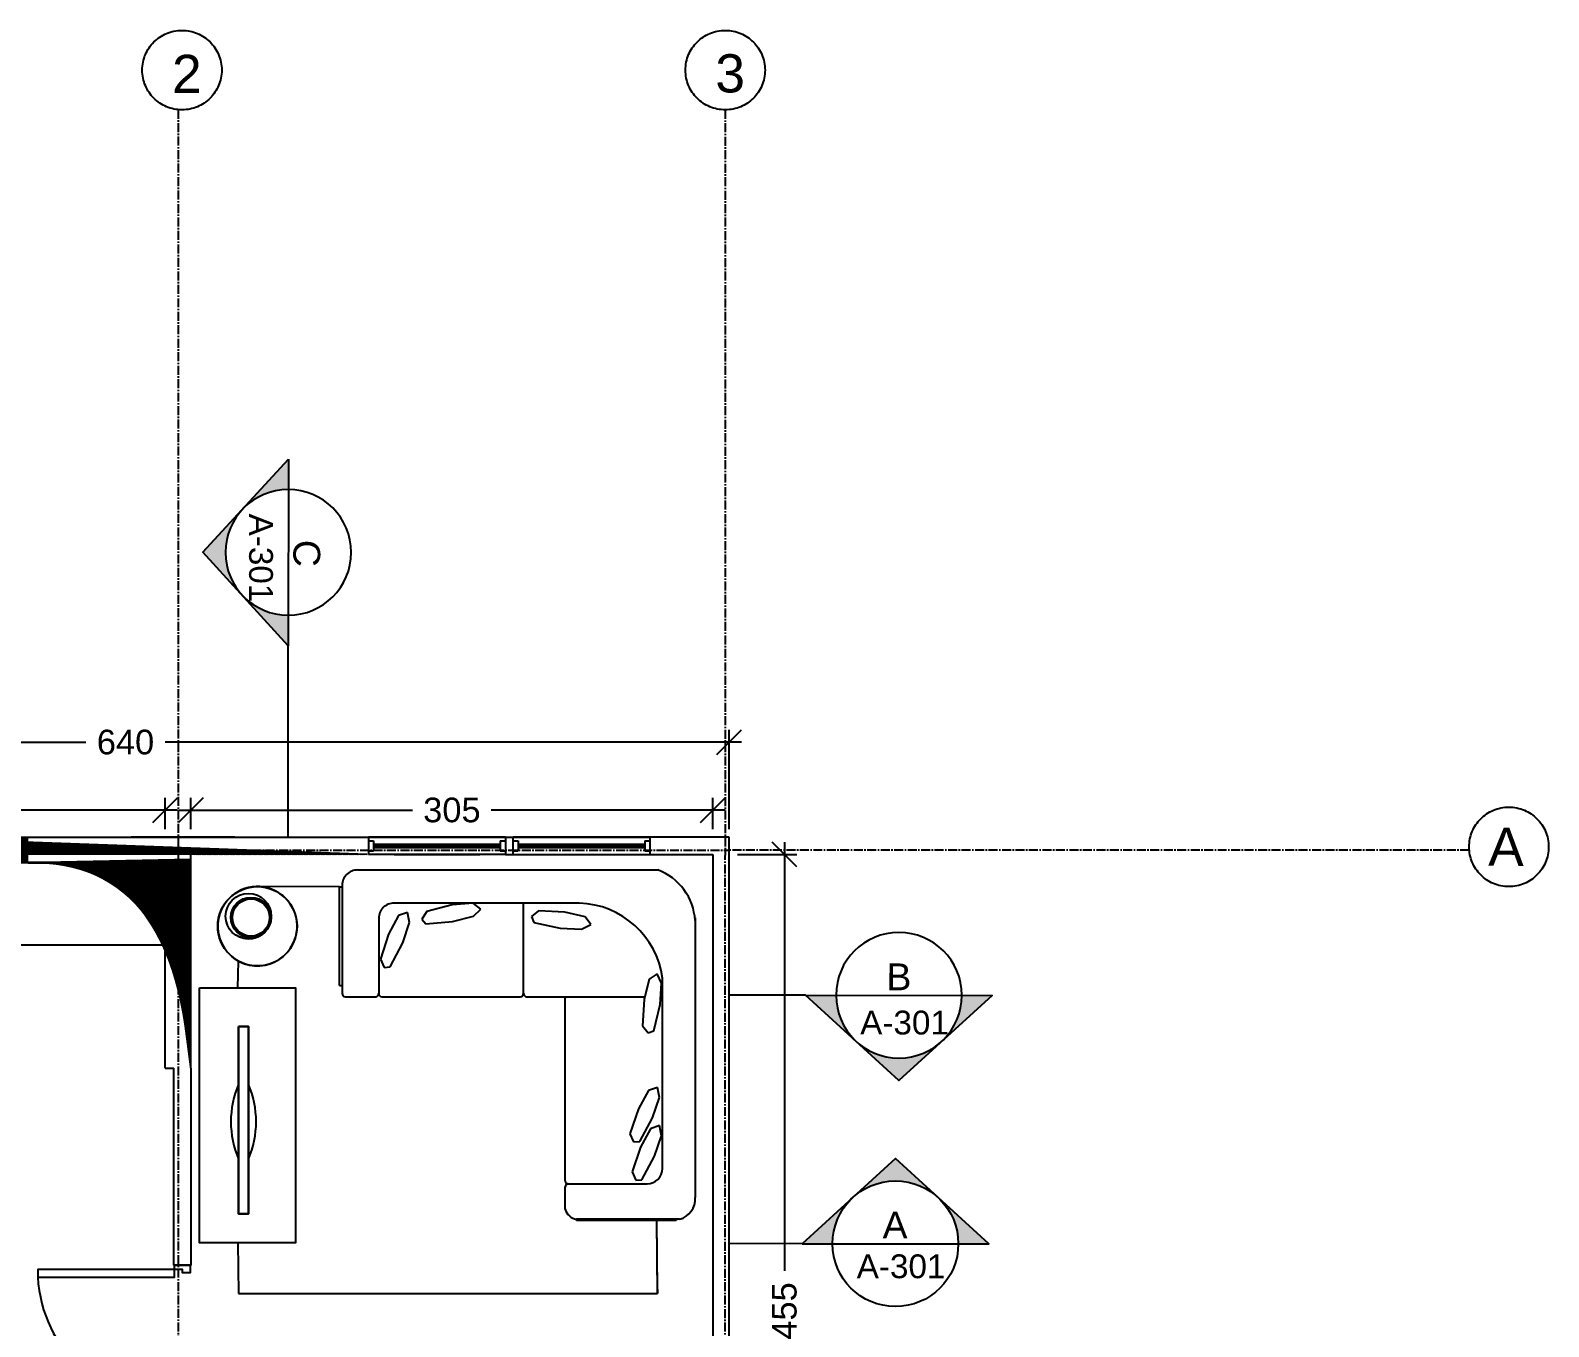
# Model space of a CAD drawing. Header units: inches. Extents: x 1683361338 to 1683364737, y 2652218797 to 2652228464.
# Drawn here: x 1683362058 to 1683362945, y 2652223336 to 2652224094 of the extents above; entities that cross this region are included whole.
import ezdxf

# ---------------------------------------------------------------- set-up
doc = ezdxf.new("R2010")
doc.units = ezdxf.units.IN
doc.header["$MEASUREMENT"] = 0
doc.linetypes.add('CENTER2', pattern=[1.125, 0.75, -0.125, 0.125, -0.125])
doc.linetypes.add('HIDDEN', pattern=[0.375, 0.25, -0.125])
doc.layers.get('DEFPOINTS').update_dxf_attribs({"color": 210})
for name, color, linetype in [('A-ANNO-DIMS', 1, 'Continuous'), ('A-ANNO-SYMB', 3, 'Continuous'), ('A-DOOR-FULL', 4, 'Continuous'), ('A-FLOR-LEVL', 7, 'Continuous'), ('A-FLOR-OVHD', 3, 'HIDDEN'), ('A-FURN', 5, 'Continuous'), ('A-GLAZ-FULL', 4, 'Continuous'), ('A-WALL-FULL-EXTR', 7, 'Continuous'), ('A-WALL-FULL-INTR', 7, 'Continuous'), ('G-ANNO-NPLT', 210, 'Continuous'), ('PROIETTATO', 2, 'Continuous')]:
    doc.layers.add(name, color=color, linetype=linetype)
doc.styles.add('ARIAL', font='Arial.ttf')
doc.styles.get("Standard").update_dxf_attribs({"font": 'Arial.ttf'})
doc.dimstyles.new('TICK_36', dxfattribs={"dimtxt": 3.6, "dimasz": 3.6, "dimexe": 1.8, "dimexo": 1.2, "dimgap": 1.8, "dimtad": 0, "dimdec": 0, "dimzin": 0, "dimdsep": 46, "dimtxsty": 'ARIAL', "dimblk": 'OBLIQUE', "dimcen": 1.8, "dimdle": 1.8, "dimclrd": 256, "dimclrt": 256, "dimadec": 0, "dimazin": 0, "dimtfac": 1, "dimtdec": 0, "dimtmove": 1, "dimatfit": 3, "dimldrblk": 'OPEN90', "dimfxl": 1, "dimtfill": 1, "dimtolj": 1, "dimtzin": 0, "dimarcsym": 0})

# ---------------------------------------------------------------- blocks, each defined once
blk = doc.blocks.new('_Oblique')
at = {"color": 0, "linetype": 'ByBlock', "lineweight": -2}
blk.add_line((-0.5, -0.5), (0.5, 0.5), dxfattribs=at)
blk = doc.blocks.new('*D182')
at = {"layer": 'A-ANNO-DIMS', "lineweight": -2, "ltscale": 5, "transparency": 16777216}
for p, q in [((1683361809.782906, 2652223677.64626), (1683362090.561079, 2652223677.64626)), ((1683362473.682916, 2652223677.64626), (1683362136.982908, 2652223677.64626))]:
    blk.add_line(p, q, dxfattribs=at)
at = {"layer": 'A-ANNO-DIMS', "color": 0, "lineweight": -2, "ltscale": 5, "transparency": 16777216}
for p, q in [((1683361816.982906, 2652223626.87915), (1683361816.982906, 2652223684.84626)), ((1683362466.482916, 2652223626.879152), (1683362466.482916, 2652223684.84626))]:
    blk.add_line(p, q, dxfattribs=at)
at = {"layer": 'DEFPOINTS', "color": 0, "ltscale": 5, "transparency": 16777216}
for p in [(1683362466.482916, 2652223677.64626), (1683361816.982906, 2652223622.07915), (1683362466.482916, 2652223622.079152)]:
    blk.add_point(p, dxfattribs=at)
at = {"layer": 'A-ANNO-DIMS', "lineweight": -2, "ltscale": 5, "transparency": 16777216, "xscale": 14.4, "yscale": 14.4, "zscale": 14.4, "rotation": 180}
blk.add_blockref('_Oblique', (1683361816.982906, 2652223677.64626), dxfattribs=at)
at = {"layer": 'A-ANNO-DIMS', "lineweight": -2, "ltscale": 5, "transparency": 16777216, "xscale": 14.4, "yscale": 14.4, "zscale": 14.4}
blk.add_blockref('_Oblique', (1683362466.482916, 2652223677.64626), dxfattribs=at)
at = {"layer": 'A-ANNO-DIMS', "lineweight": 25, "ltscale": 5, "transparency": 16777216, "insert": (1683362113.771993, 2652223677.64626), "char_height": 14.4, "attachment_point": 5, "style": 'ARIAL', "bg_fill": 3, "box_fill_scale": 1.25, "bg_fill_color": 256, "bg_fill_true_color": 13158600, "bg_fill_transparency": 0}
blk.add_mtext('\\A1;640', dxfattribs=at)
blk = doc.blocks.new('_Open90')
at = {"color": 0, "linetype": 'ByBlock', "lineweight": -2}
for p, q in [((0, 0), (-1, 0)), ((-0.5, 0.5), (0, 0)), ((0, 0), (-0.5, -0.5))]:
    blk.add_line(p, q, dxfattribs=at)
blk = doc.blocks.new('*D184')
at = {"layer": 'A-ANNO-DIMS', "color": 0, "lineweight": -2, "ltscale": 5, "transparency": 16777216}
for p, q in [((1683361831.982906, 2652223626.87915), (1683361831.982906, 2652223645.147786)), ((1683362136.982908, 2652223626.87915), (1683362136.982908, 2652223645.147786))]:
    blk.add_line(p, q, dxfattribs=at)
at = {"layer": 'A-ANNO-DIMS', "lineweight": -2, "ltscale": 5, "transparency": 16777216}
for p, q in [((1683361824.782906, 2652223637.947786), (1683361961.468446, 2652223637.947786)), ((1683362144.182908, 2652223637.947786), (1683362007.497368, 2652223637.947786))]:
    blk.add_line(p, q, dxfattribs=at)
at = {"layer": 'DEFPOINTS', "color": 0, "ltscale": 5, "transparency": 16777216}
for p in [(1683362136.982908, 2652223637.947786), (1683361831.982906, 2652223622.07915), (1683362136.982908, 2652223622.07915)]:
    blk.add_point(p, dxfattribs=at)
at = {"layer": 'A-ANNO-DIMS', "lineweight": -2, "ltscale": 5, "transparency": 16777216, "xscale": 14.4, "yscale": 14.4, "zscale": 14.4, "rotation": 180}
blk.add_blockref('_Oblique', (1683361831.982906, 2652223637.947786), dxfattribs=at)
at = {"layer": 'A-ANNO-DIMS', "lineweight": -2, "ltscale": 5, "transparency": 16777216, "xscale": 14.4, "yscale": 14.4, "zscale": 14.4}
blk.add_blockref('_Oblique', (1683362136.982908, 2652223637.947786), dxfattribs=at)
at = {"layer": 'A-ANNO-DIMS', "lineweight": 25, "ltscale": 5, "transparency": 16777216, "insert": (1683361984.482907, 2652223637.947786), "char_height": 14.4, "attachment_point": 5, "style": 'ARIAL', "bg_fill": 3, "box_fill_scale": 1.25, "bg_fill_color": 256, "bg_fill_true_color": 13158600, "bg_fill_transparency": 0}
blk.add_mtext('\\A1;305', dxfattribs=at)
blk = doc.blocks.new('*D177')
at = {"layer": 'A-ANNO-DIMS', "color": 0, "lineweight": -2, "ltscale": 5, "transparency": 16777216}
for p, q in [((1683362151.982908, 2652223626.87915), (1683362151.982908, 2652223645.147786)), ((1683362456.982909, 2652223626.879152), (1683362456.982909, 2652223645.147786))]:
    blk.add_line(p, q, dxfattribs=at)
at = {"layer": 'A-ANNO-DIMS', "lineweight": -2, "ltscale": 5, "transparency": 16777216}
for p, q in [((1683362144.782907, 2652223637.947786), (1683362281.468447, 2652223637.947786)), ((1683362464.182909, 2652223637.947786), (1683362327.497369, 2652223637.947786))]:
    blk.add_line(p, q, dxfattribs=at)
at = {"layer": 'DEFPOINTS', "color": 0, "ltscale": 5, "transparency": 16777216}
for p in [(1683362456.982909, 2652223637.947786), (1683362151.982908, 2652223622.07915), (1683362456.982909, 2652223622.079152)]:
    blk.add_point(p, dxfattribs=at)
at = {"layer": 'A-ANNO-DIMS', "lineweight": -2, "ltscale": 5, "transparency": 16777216, "xscale": 14.4, "yscale": 14.4, "zscale": 14.4, "rotation": 180}
blk.add_blockref('_Oblique', (1683362151.982908, 2652223637.947786), dxfattribs=at)
at = {"layer": 'A-ANNO-DIMS', "lineweight": -2, "ltscale": 5, "transparency": 16777216, "xscale": 14.4, "yscale": 14.4, "zscale": 14.4}
blk.add_blockref('_Oblique', (1683362456.982909, 2652223637.947786), dxfattribs=at)
at = {"layer": 'A-ANNO-DIMS', "lineweight": 25, "ltscale": 5, "transparency": 16777216, "insert": (1683362304.482908, 2652223637.947786), "char_height": 14.4, "attachment_point": 5, "style": 'ARIAL', "bg_fill": 3, "box_fill_scale": 1.25, "bg_fill_color": 256, "bg_fill_true_color": 13158600, "bg_fill_transparency": 0}
blk.add_mtext('\\A1;305', dxfattribs=at)
blk = doc.blocks.new('*D180')
at = {"layer": 'A-ANNO-DIMS', "lineweight": -2, "ltscale": 5, "transparency": 16777216}
for p, q in [((1683362498.766672, 2652223619.279151), (1683362498.766672, 2652223368.639782)), ((1683362498.766672, 2652223149.879148), (1683362498.766672, 2652223321.825048))]:
    blk.add_line(p, q, dxfattribs=at)
at = {"layer": 'A-ANNO-DIMS', "color": 0, "lineweight": -2, "ltscale": 5, "transparency": 16777216}
for p, q in [((1683362471.282916, 2652223612.079152), (1683362505.966672, 2652223612.079152)), ((1683362471.282916, 2652223157.079148), (1683362505.966672, 2652223157.079148))]:
    blk.add_line(p, q, dxfattribs=at)
at = {"layer": 'DEFPOINTS', "color": 0, "ltscale": 5, "transparency": 16777216}
for p in [(1683362466.482916, 2652223612.079152), (1683362466.482916, 2652223157.079148), (1683362498.766672, 2652223157.079148)]:
    blk.add_point(p, dxfattribs=at)
at = {"layer": 'A-ANNO-DIMS', "lineweight": -2, "ltscale": 5, "transparency": 16777216, "xscale": 14.4, "yscale": 14.4, "zscale": 14.4}
for p, rotation in [((1683362498.766672, 2652223612.079152), 90), ((1683362498.766672, 2652223157.079148), 270)]:
    blk.add_blockref('_Oblique', p, dxfattribs=dict(at, rotation=rotation))
at = {"layer": 'A-ANNO-DIMS', "lineweight": 25, "ltscale": 5, "transparency": 16777216, "insert": (1683362498.766672, 2652223345.232416), "char_height": 14.4, "attachment_point": 5, "rotation": 90, "style": 'ARIAL', "bg_fill": 3, "box_fill_scale": 1.25, "bg_fill_color": 256, "bg_fill_true_color": 13158600, "bg_fill_transparency": 0}
blk.add_mtext('\\A1;455', dxfattribs=at)
blk = doc.blocks.new('Sezioni')
h = blk.add_hatch(color=256)
h.dxf.hatch_style = 1
h.paths.add_polyline_path([(52520.79515801464, 47455.14202418259), (52263.98735500657, 47220.85515659248), (52417.57514698891, 47220.85515659248, -0.2105225284432076)])
h.paths.add_polyline_path([(52735.0751469889, 47651.71450398232), (52520.79515801464, 47455.14202418259, -0.3883383269161856), (52949.35513596317, 47455.14202418259)])
h.paths.add_polyline_path([(52949.35513596317, 47455.14202418259, -0.2105225284432096), (53052.57514698891, 47220.85515659248), (53206.16293897123, 47220.85515659248)])
blk.add_lwpolyline([(52263.98735500657, 47220.85515659248), (53206.16293897123, 47220.85515659248), (52735.0751469889, 47651.71450398232)], close=True)
blk.add_circle((52735.07514698891, 47220.85515659248), 317.5)

msp = doc.modelspace()

# ---------------------------------------------------------------- hatches: boundary and pattern name
at = {"layer": 'G-ANNO-NPLT', "ltscale": 11}
h = msp.add_hatch(dxfattribs=at)
h.set_pattern_fill('ANSI31', color=256, scale=28)
h.set_pattern_definition([(45, (175.0865948200226, -0.1700310707092285), (-2.474873734152916, 2.474873734152916), [])])
h.paths.add_polyline_path([(1683361816.982906, 2652223022.079147), (1683361976.982907, 2652223022.079147), (1683361976.982907, 2652223037.079147), (1683361831.982906, 2652223037.079147), (1683361831.982906, 2652223442.079149), (1683361901.982906, 2652223442.079149), (1683361901.982906, 2652223452.079149), (1683361831.982906, 2652223452.079149), (1683361831.982906, 2652223607.07915), (1683361976.982907, 2652223607.07915), (1683361976.982907, 2652223622.07915), (1683361816.982906, 2652223622.07915)])
h.paths.add_polyline_path([(1683362466.482916, 2652223622.079152), (1683362420.277348, 2652223622.07915), (1683362420.277348, 2652223612.079152), (1683362456.982906, 2652223612.079152), (1683362456.982909, 2652223157.079148), (1683362359.77834, 2652223157.079148), (1683362359.77834, 2652223147.079148), (1683362466.482916, 2652223147.079148)])
h.paths.add_polyline_path([(1683362136.982908, 2652223607.07915), (1683362136.982908, 2652223487.07915), (1683362141.982908, 2652223487.07915), (1683362141.982908, 2652223372.079149), (1683362151.982908, 2652223372.079149), (1683362151.982908, 2652223487.07915), (1683362151.982908, 2652223612.079152), (1683362255.759196, 2652223612.079152), (1683362255.759196, 2652223622.079151), (1683362151.982908, 2652223622.07915), (1683362136.982908, 2652223622.07915), (1683362056.982907, 2652223622.07915), (1683362056.982907, 2652223607.07915)])

# ---------------------------------------------------------------- linework, layer by layer
at = {"layer": 'A-ANNO-SYMB', "linetype": 'CENTER2', "ltscale": 7}
for centre, radius in [((1683362146.776356, 2652224070.423508), 23.22521116118082), ((1683362464.212992, 2652224070.415448), 23.22521116118082), ((1683362922.068651, 2652223616.483916), 23.22521116118081)]:
    msp.add_circle(centre, radius, dxfattribs=at)
at = {"layer": 'A-DOOR-FULL', "linetype": 'Continuous'}
for points in [[(1683362062.482908, 2652223365.079149), (1683362142.482908, 2652223365.079149), (1683362142.482908, 2652223369.579149), (1683362062.482908, 2652223369.579149), (1683362062.482908, 2652223365.079149)], [(1683362142.482908, 2652223369.579149), (1683362142.482908, 2652223372.079149), (1683362151.482908, 2652223372.079149), (1683362151.482908, 2652223367.579149), (1683362146.982908, 2652223367.579149), (1683362146.982908, 2652223369.579149), (1683362142.482908, 2652223369.579149)]]:
    msp.add_lwpolyline(points, dxfattribs=at)
msp.add_arc((1683362142.575135, 2652223369.81098), 80.23188390261055, 183.3811025824298, 269.9341433136241, dxfattribs=at)
at = {"layer": 'A-FLOR-LEVL', "linetype": 'Continuous'}
for p, q in [((1683362255.759196, 2652223622.079152), (1683362255.759196, 2652223612.079152)), ((1683362335.759196, 2652223622.079152), (1683362335.759196, 2652223612.079152)), ((1683362340.277347, 2652223612.079152), (1683362340.277347, 2652223622.079152)), ((1683362420.277348, 2652223612.079152), (1683362420.277348, 2652223622.079152)), ((1683362335.759196, 2652223612.079152), (1683362340.277347, 2652223612.079152))]:
    msp.add_line(p, q, dxfattribs=at)
at = {"layer": 'A-FLOR-OVHD', "linetype": 'Continuous'}
msp.add_line((1683362270.759196, 2652223612.079152), (1683362320.759196, 2652223612.079152), dxfattribs=at)
at = {"layer": 'A-FURN', "ltscale": 11}
for p, q in [((1683362249.379766, 2652223602.965369), (1683362424.713403, 2652223602.965369)), ((1683362238.906723, 2652223593.199042), (1683362192.317707, 2652223593.228778)), ((1683362238.906723, 2652223535.545949), (1683362238.906723, 2652223593.199042)), ((1683362238.906723, 2652223593.199042), (1683362240.339311, 2652223593.199042)), ((1683362240.339311, 2652223594.019431), (1683362240.339311, 2652223531.703441)), ((1683362240.339311, 2652223594.019431), (1683362240.339311, 2652223530.832135)), ((1683362240.339311, 2652223593.199042), (1683362240.339311, 2652223535.545949)), ((1683362379.033141, 2652223583.586467), (1683362270.678818, 2652223583.586467)), ((1683362289.88144, 2652223578.693933), (1683362286.948229, 2652223574.316885)), ((1683362304.663899, 2652223582.513296), (1683362289.88144, 2652223578.693933)), ((1683362316.927224, 2652223583.586467), (1683362304.663899, 2652223582.513296)), ((1683362321.326864, 2652223580.128511), (1683362316.927224, 2652223583.586467)), ((1683362317.02241, 2652223575.968626), (1683362321.326864, 2652223580.128511)), ((1683362346.335655, 2652223530.832135), (1683362346.335655, 2652223583.586467)), ((1683362355.170351, 2652223579.043652), (1683362351.068347, 2652223575.736714)), ((1683362370.419877, 2652223578.294924), (1683362355.170351, 2652223579.043652)), ((1683362261.732879, 2652223574.640528), (1683362261.732879, 2652223530.832135)), ((1683362273.246898, 2652223576.279416), (1683362267.524978, 2652223565.379854)), ((1683362278.533645, 2652223578.113699), (1683362273.246898, 2652223576.279416)), ((1683362275.789116, 2652223560.330901), (1683362279.708868, 2652223572.244133)), ((1683362279.708868, 2652223572.244133), (1683362278.533645, 2652223578.113699)), ((1683362286.948229, 2652223574.316885), (1683362289.212771, 2652223571.450183)), ((1683362289.212771, 2652223571.450183), (1683362304.879649, 2652223572.831285)), ((1683362304.879649, 2652223572.831285), (1683362317.02241, 2652223575.968626)), ((1683362351.068347, 2652223575.736714), (1683362352.378098, 2652223572.326335)), ((1683362352.378098, 2652223572.326335), (1683362367.747061, 2652223568.98665)), ((1683362382.44766, 2652223575.673234), (1683362370.419877, 2652223578.294924)), ((1683362380.273484, 2652223568.371623), (1683362385.620143, 2652223571.063501)), ((1683362385.620143, 2652223571.063501), (1683362382.44766, 2652223575.673234)), ((1683362446.576244, 2652223575.026738), (1683362446.576244, 2652223411.587415)), ((1683362446.576244, 2652223573.440263), (1683362446.576244, 2652223411.587413)), ((1683362267.524978, 2652223565.379854), (1683362262.753116, 2652223550.87682)), ((1683362367.747061, 2652223568.98665), (1683362380.273484, 2652223568.371623)), ((1683361961.303392, 2652223559.281564), (1683362136.970131, 2652223559.281564)), ((1683362268.487623, 2652223546.400836), (1683362275.789116, 2652223560.330901)), ((1683362179.48705, 2652223534.117355), (1683362179.812972, 2652223549.728828)), ((1683362262.753116, 2652223550.87682), (1683362264.85187, 2652223546.04386)), ((1683362264.85187, 2652223546.04386), (1683362268.487623, 2652223546.400836)), ((1683362238.906723, 2652223535.545949), (1683362240.339311, 2652223535.545949)), ((1683362419.747759, 2652223539.180987), (1683362416.904945, 2652223527.20354)), ((1683362424.415152, 2652223542.268014), (1683362419.747759, 2652223539.180987)), ((1683362427.00808, 2652223536.872674), (1683362424.415152, 2652223542.268014)), ((1683362426.162402, 2652223524.359706), (1683362427.00808, 2652223536.872674)), ((1683362427.52701, 2652223428.447993), (1683362427.52701, 2652223539.753719)), ((1683362157.000978, 2652223534.117355), (1683362213.05266, 2652223534.117355)), ((1683362242.081769, 2652223528.802041), (1683362259.990421, 2652223528.802041)), ((1683362263.475336, 2652223528.802041), (1683362344.5932, 2652223528.802041)), ((1683362348.078113, 2652223528.802041), (1683362417.292473, 2652223528.836288)), ((1683362370.623838, 2652223421.244513), (1683362370.623838, 2652223527.97572)), ((1683362416.904945, 2652223527.20354), (1683362415.875426, 2652223511.970394)), ((1683362426.464746, 2652223528.833304), (1683362427.52701, 2652223528.833304)), ((1683362422.540166, 2652223509.054873), (1683362426.162402, 2652223524.359706)), ((1683362179.792656, 2652223511.436361), (1683362179.792656, 2652223402.026467)), ((1683362185.651478, 2652223511.436361), (1683362179.792656, 2652223511.436361)), ((1683362185.651478, 2652223402.026467), (1683362185.651478, 2652223511.436361)), ((1683362415.875426, 2652223511.970394), (1683362419.106238, 2652223507.808168)), ((1683362419.106238, 2652223507.808168), (1683362422.540166, 2652223509.054873)), ((1683362419.27142, 2652223474.159747), (1683362413.440825, 2652223463.317931)), ((1683362424.57624, 2652223475.941089), (1683362419.27142, 2652223474.159747)), ((1683362425.692727, 2652223470.060066), (1683362424.57624, 2652223475.941089)), ((1683362413.440825, 2652223463.317931), (1683362408.524218, 2652223448.863326)), ((1683362421.654077, 2652223458.186615), (1683362425.692727, 2652223470.060066)), ((1683362414.213693, 2652223444.330237), (1683362421.654077, 2652223458.186615)), ((1683362408.524218, 2652223448.863326), (1683362410.574553, 2652223444.009626)), ((1683362420.559094, 2652223451.783381), (1683362414.728499, 2652223440.941565)), ((1683362425.863914, 2652223453.564723), (1683362420.559094, 2652223451.783381)), ((1683362422.941751, 2652223435.810249), (1683362426.980401, 2652223447.683701)), ((1683362426.980401, 2652223447.683701), (1683362425.863914, 2652223453.564723)), ((1683362414.728499, 2652223440.941565), (1683362409.811892, 2652223426.48696)), ((1683362410.574553, 2652223444.009626), (1683362414.213693, 2652223444.330237)), ((1683362415.501367, 2652223421.953872), (1683362422.941751, 2652223435.810249)), ((1683362372.653933, 2652223419.502055), (1683362418.581071, 2652223419.502054)), ((1683362409.811892, 2652223426.48696), (1683362411.862226, 2652223421.63326)), ((1683362411.862226, 2652223421.63326), (1683362415.501367, 2652223421.953872)), ((1683362370.623838, 2652223404.746859), (1683362370.623838, 2652223417.759597)), ((1683362179.792656, 2652223402.026467), (1683362185.651478, 2652223402.026467)), ((1683362377.337955, 2652223398.801486), (1683362435.478547, 2652223398.801486)), ((1683362437.486509, 2652223398.801486), (1683362377.337955, 2652223398.801486)), ((1683362377.352267, 2652223398.063777), (1683362377.337955, 2652223398.801486)), ((1683362435.478547, 2652223398.063777), (1683362377.337955, 2652223398.063777)), ((1683362435.478547, 2652223398.063777), (1683362377.337955, 2652223398.063777)), ((1683362424.664392, 2652223357.735662), (1683362424.2739, 2652223398.063777)), ((1683362424.687352, 2652223355.364431), (1683362424.2739, 2652223398.063777)), ((1683362435.478547, 2652223398.801486), (1683362435.478547, 2652223398.063777)), ((1683362179.48705, 2652223385.117355), (1683362179.775143, 2652223355.364431)), ((1683362179.48705, 2652223385.117355), (1683362179.775143, 2652223355.364431)), ((1683362424.664392, 2652223357.735662), (1683362424.664392, 2652223355.364431)), ((1683362179.775143, 2652223355.364431), (1683362424.687352, 2652223355.364431))]:
    msp.add_line(p, q, dxfattribs=at)
at = {"layer": 'A-FURN', "linetype": 'Continuous'}
for p, q in [((1683361961.303392, 2652223559.281564), (1683362136.970131, 2652223559.281564)), ((1683362179.775143, 2652223355.364431), (1683362424.664392, 2652223355.364431))]:
    msp.add_line(p, q, dxfattribs=at)
at = {"layer": 'A-FURN', "ltscale": 11}
for points in [[(1683362178.982262, 2652223564.813108), (1683362179.463448, 2652223564.537597), (1683362179.955581, 2652223564.281768), (1683362180.457683, 2652223564.046139), (1683362180.968748, 2652223563.831171), (1683362181.487747, 2652223563.637266), (1683362182.013633, 2652223563.464766), (1683362182.545346, 2652223563.313953), (1683362183.081818, 2652223563.185049), (1683362183.621977, 2652223563.078211), (1683362184.164754, 2652223562.993539), (1683362184.709084, 2652223562.93107), (1683362185.253917, 2652223562.890786), (1683362185.798214, 2652223562.872609), (1683362186.34096, 2652223562.87641), (1683362186.881159, 2652223562.902007), (1683362187.417845, 2652223562.94917), (1683362187.950079, 2652223563.017623), (1683362188.476956, 2652223563.107049), (1683362188.997602, 2652223563.217093), (1683362189.511184, 2652223563.347365), (1683362190.0169, 2652223563.497444), (1683362190.513991, 2652223563.666882), (1683362191.001732, 2652223563.855208), (1683362191.47944, 2652223564.061931), (1683362191.946468, 2652223564.286544), (1683362192.402205, 2652223564.528526), (1683362192.846076, 2652223564.787347), (1683362193.277544, 2652223565.062469), (1683362193.696101, 2652223565.353349), (1683362194.101272, 2652223565.659442), (1683362194.49261, 2652223565.980202), (1683362194.869695, 2652223566.315084), (1683362195.232134, 2652223566.663544), (1683362195.579554, 2652223567.025042), (1683362195.911602, 2652223567.39904), (1683362196.227946, 2652223567.785006), (1683362196.528265, 2652223568.182409), (1683362196.812258, 2652223568.590722), (1683362197.07963, 2652223569.009422), (1683362197.330099, 2652223569.437984), (1683362197.563392, 2652223569.875887), (1683362197.606958, 2652223569.962518)], [(1683362213.05266, 2652223534.117355), (1683362213.05266, 2652223385.117355), (1683362157.000978, 2652223385.117355), (1683362157.000978, 2652223534.117355)]]:
    msp.add_lwpolyline(points, dxfattribs=at)
for points in [[(1683362157.000978, 2652223534.117355), (1683362213.05266, 2652223534.117355), (1683362213.05266, 2652223385.117355), (1683362157.000978, 2652223385.117355)], [(1683362179.792656, 2652223511.436361), (1683362185.651478, 2652223511.436361), (1683362185.651478, 2652223402.026467), (1683362179.792656, 2652223402.026467)]]:
    msp.add_lwpolyline(points, close=True, dxfattribs=at)
for centre, radius in [((1683362190.867902, 2652223570.098232), 23.1759380327634), ((1683362185.617739, 2652223575.934063), 13.35584648537543), ((1683362187.088403, 2652223575.20156), 11.75758839038803), ((1683362187.088403, 2652223575.20156), 10.85510267124392)]:
    msp.add_circle(centre, radius, dxfattribs=at)
for centre, radius, start, end in [((1683362249.27685, 2652223594.028412), 8.937549915756884, 89.34022530913803, 180.0843844008835), ((1683362413.209404, 2652223571.589768), 33.41811361397018, 3.174319722460456, 69.86432071018996), ((1683362190.867902, 2652223570.098232), 23.17593804454809, 333.523188795604, 153.523188795604), ((1683362190.867902, 2652223570.098232), 23.17593804454809, 153.523188795604, 333.523188795604), ((1683362270.605898, 2652223574.713448), 8.873318837788736, 89.5295268196716, 180.4708519198192), ((1683362377.405624, 2652223533.044184), 50.56848084965235, 7.624612088923378, 88.1556500637247), ((1683362242.497346, 2652223530.92157), 2.159886811719443, 182.3731581965936, 258.9067311854147), ((1683362259.574844, 2652223530.92157), 2.159886811719443, 281.0932672821825, 357.6268414040822), ((1683362263.890913, 2652223530.92157), 2.159886811719443, 182.3731581965936, 258.9067311854147), ((1683362344.154949, 2652223530.94103), 2.183423600886186, 281.3953477322839, 357.1412539165593), ((1683362344.177621, 2652223530.92157), 2.159886811719443, 281.0932688145853, 357.6268418034064), ((1683362348.49369, 2652223530.921571), 2.159886811719443, 182.3731681587607, 258.9067315157631), ((1683362371.46024, 2652223527.97572), 0.8364014625549316, 87.58734585283169, 180.0000039272598), ((1683362231.355871, 2652223455.885881), 56.01889701347851, 156.993581812425, 203.006418187575), ((1683362134.088262, 2652223455.876363), 56.01889701347851, 336.9935860158099, 23.0064139451553), ((1683362418.411464, 2652223428.617599), 9.1171225414814, 271.0659417466258, 358.9340657715533), ((1683362372.743368, 2652223421.660089), 2.159886811719443, 191.0932675004149, 267.6268423690528), ((1683362372.743368, 2652223417.34402), 2.159886811719443, 92.37315763094725, 168.9067324995849), ((1683362434.38163, 2652223410.632786), 12.23192201750755, 284.7045110184416, 4.476120794604543), ((1683362434.38163, 2652223410.632786), 12.2319222379319, 284.7045164683415, 4.476140074520611), ((1683362378.723596, 2652223407.130109), 8.443100727186357, 196.3958434120237, 260.5541620507886)]:
    msp.add_arc(centre, radius, start, end, dxfattribs=at)
at = {"layer": 'A-GLAZ-FULL', "linetype": 'Continuous'}
for p, q in [((1683362255.759196, 2652223620.079152), (1683362258.759196, 2652223620.079152)), ((1683362255.759196, 2652223614.079152), (1683362258.759196, 2652223614.079152)), ((1683362258.759196, 2652223618.079152), (1683362332.759196, 2652223618.079152)), ((1683362258.759196, 2652223617.079152), (1683362332.759196, 2652223617.079152)), ((1683362258.759196, 2652223616.079152), (1683362332.759196, 2652223616.079152)), ((1683362332.759196, 2652223620.079152), (1683362335.759196, 2652223620.079152)), ((1683362332.759196, 2652223614.079152), (1683362335.759196, 2652223614.079152)), ((1683362340.277347, 2652223620.079152), (1683362343.277347, 2652223620.079152)), ((1683362340.277347, 2652223614.079152), (1683362343.277347, 2652223614.079152)), ((1683362343.277347, 2652223618.079152), (1683362417.277348, 2652223618.079152)), ((1683362343.277347, 2652223617.079152), (1683362417.277348, 2652223617.079152)), ((1683362343.277347, 2652223616.079152), (1683362417.277348, 2652223616.079152)), ((1683362417.277348, 2652223620.079152), (1683362420.277348, 2652223620.079152)), ((1683362417.277348, 2652223614.079152), (1683362420.277348, 2652223614.079152))]:
    msp.add_line(p, q, dxfattribs=at)
at = {"layer": 'A-GLAZ-FULL', "linetype": 'Continuous', "ltscale": 0.001}
for p, q in [((1683362258.759196, 2652223620.079152), (1683362258.759196, 2652223614.079152)), ((1683362332.759196, 2652223620.079152), (1683362332.759196, 2652223614.079152)), ((1683362343.277347, 2652223620.079152), (1683362343.277347, 2652223614.079152)), ((1683362417.277348, 2652223620.079152), (1683362417.277348, 2652223614.079152))]:
    msp.add_line(p, q, dxfattribs=at)
at = {"layer": 'A-WALL-FULL-EXTR', "linetype": 'Continuous'}
for p, q in [((1683362056.982907, 2652223622.07915), (1683362136.982908, 2652223622.07915)), ((1683362136.982908, 2652223622.07915), (1683362151.982908, 2652223622.07915)), ((1683362151.982908, 2652223622.07915), (1683362420.277348, 2652223622.079152))]:
    msp.add_line(p, q, dxfattribs=at)
at = {"layer": 'A-WALL-FULL-EXTR'}
for p, q in [((1683362466.482916, 2652223622.079152), (1683362420.277348, 2652223622.07915)), ((1683362466.482916, 2652223147.079148), (1683362466.482916, 2652223622.079152)), ((1683362456.982906, 2652223612.079152), (1683362456.982909, 2652223157.079148))]:
    msp.add_line(p, q, dxfattribs=at)
at = {"layer": 'A-WALL-FULL-INTR', "linetype": 'Continuous'}
for p, q in [((1683362056.982907, 2652223607.07915), (1683362136.982908, 2652223607.07915)), ((1683362136.982908, 2652223487.07915), (1683362136.982908, 2652223607.07915)), ((1683362151.982908, 2652223487.07915), (1683362151.982908, 2652223612.079152))]:
    msp.add_line(p, q, dxfattribs=at)
at = {"layer": 'A-WALL-FULL-INTR', "linetype": 'Continuous', "ltscale": 0.001}
msp.add_line((1683362126.982908, 2652223607.07915), (1683362078.982907, 2652223607.07915), dxfattribs=at)
at = {"layer": 'A-WALL-FULL-INTR', "ltscale": 11}
msp.add_line((1683362420.277348, 2652223612.079152), (1683362456.982906, 2652223612.079152), dxfattribs=at)
at = {"layer": 'A-WALL-FULL-INTR', "lineweight": 25}
msp.add_line((1683362136.982908, 2652223487.07915), (1683362141.982908, 2652223487.07915), dxfattribs=at)
at = {"layer": 'A-WALL-FULL-INTR', "linetype": 'Continuous'}
msp.add_lwpolyline([(1683362151.982908, 2652223487.07915), (1683362151.982908, 2652223372.079149), (1683362141.982908, 2652223372.079149), (1683362141.982908, 2652223487.07915)], dxfattribs=at)
at = {"layer": 'PROIETTATO', "linetype": 'ByBlock', "ltscale": 11}
for p, q in [((1683362335.759196, 2652223622.079152), (1683362255.759196, 2652223622.079152)), ((1683362420.277348, 2652223622.079152), (1683362340.277347, 2652223622.079152)), ((1683362335.759196, 2652223612.079152), (1683362255.759196, 2652223612.079152)), ((1683362340.277347, 2652223612.079152), (1683362420.277348, 2652223612.079152))]:
    msp.add_line(p, q, dxfattribs=at)

# ---------------------------------------------------------------- block references
at = {"layer": 'A-ANNO-SYMB', "xscale": -0.1157241476674716, "yscale": 0.1157241476674715, "zscale": 0.1157241476674715, "rotation": 89.83624134980155}
msp.add_blockref('Sezioni', (1683367690.922388, 2652229875.650221), dxfattribs=at)

# ---------------------------------------------------------------- texts
at = {"layer": 'A-ANNO-SYMB'}
for s, height, rotation, p in [('A-301', 13.90607440359355, 270, (1683362186.011917, 2652223811.224704)), ('C', 15.67945690304357, 269.836241350465, (1683362211.868792, 2652223795.924925)), ('B', 15.67945690304357, 359.836241350465, (1683362558.344795, 2652223532.696815))]:
    msp.add_text(s, height=height, rotation=rotation, dxfattribs=at).set_placement(p)
for s, height, p in [('A-301', 13.90607440359355, (1683362543.045016, 2652223506.83994)), ('A', 15.67945690304357, (1683362556.120222, 2652223387.608345)), ('A-301', 13.90607440359355, (1683362541.016817, 2652223364.403235))]:
    msp.add_text(s, height=height, dxfattribs=at).set_placement(p)
at = {"layer": 'A-ANNO-SYMB', "linetype": 'CENTER2', "ltscale": 7}
for s, insert, char_height, attachment_point, rotation in [('{\\fArial|b0|i0|c0|p34;2}', (1683362140.955109, 2652224057.051964), 22.33018580437553, 7, 2.52385739019011e-07), ('{\\fArial|b0|i0|c0|p34;3}', (1683362458.391745, 2652224057.043904), 22.33018580437553, 7, 2.52385739019011e-07), ('A', (1683362930.750885, 2652223605.200583), 22.33018580437552, 9, 359.29351285413424)]:
    msp.add_mtext(s, dxfattribs=dict(at, insert=insert, char_height=char_height, attachment_point=attachment_point, rotation=rotation))

# ---------------------------------------------------------------- next in the draw order: dimensions: what is measured, and where the dimension line sits
at = {"layer": 'A-ANNO-DIMS', "lineweight": 25, "ltscale": 5}
dim = msp.add_linear_dim(base=(1683362466.482916, 2652223677.64626), p1=(1683361816.982906, 2652223622.07915), p2=(1683362466.482916, 2652223622.079152), text='640', dimstyle='TICK_36', override={"dimscale": 4}, dxfattribs=at)
dim.commit()
dim.dimension.update_dxf_attribs({"geometry": '*D182', "text_midpoint": (1683362113.771993, 2652223677.64626), "dimtype": 160})

# ---------------------------------------------------------------- next in the draw order: dimensions: what is measured, and where the dimension line sits
dim = msp.add_linear_dim(base=(1683362456.982909, 2652223637.947786), p1=(1683362151.982908, 2652223622.07915), p2=(1683362456.982909, 2652223622.079152), text='305', dimstyle='TICK_36', override={"dimscale": 4}, dxfattribs=at)
dim.commit()
dim.dimension.update_dxf_attribs({"geometry": '*D177', "text_midpoint": (1683362304.482908, 2652223637.947786)})

# ---------------------------------------------------------------- next in the draw order: linework, layer by layer
at = {"layer": 'A-ANNO-SYMB'}
msp.add_line((1683362208.753345, 2652223622.07915), (1683362208.753345, 2652223734.055996), dxfattribs=at)

# ---------------------------------------------------------------- next in the draw order: dimensions: what is measured, and where the dimension line sits
at = {"layer": 'A-ANNO-DIMS', "lineweight": 25, "ltscale": 5}
dim = msp.add_linear_dim(base=(1683362136.982908, 2652223637.947786), p1=(1683361831.982906, 2652223622.07915), p2=(1683362136.982908, 2652223622.07915), text='305', dimstyle='TICK_36', override={"dimscale": 4}, dxfattribs=at)
dim.commit()
dim.dimension.update_dxf_attribs({"geometry": '*D184', "text_midpoint": (1683361984.482907, 2652223637.947786)})
dim = msp.add_linear_dim(base=(1683362498.766672, 2652223157.079148), p1=(1683362466.482916, 2652223612.079152), p2=(1683362466.482916, 2652223157.079148), angle=90, text='455', dimstyle='TICK_36', override={"dimscale": 4}, dxfattribs=at)
dim.commit()
dim.dimension.update_dxf_attribs({"geometry": '*D180', "text_midpoint": (1683362498.766672, 2652223345.232416), "dimtype": 160})

# ---------------------------------------------------------------- next in the draw order: linework, layer by layer
at = {"layer": 'A-ANNO-SYMB', "linetype": 'CENTER2', "ltscale": 7}
for p, q in [((1683362144.60793, 2652224047.284418), (1683362144.482908, 2652223022.079147)), ((1683362464.107911, 2652224047.190475), (1683362463.982915, 2652223022.079147)), ((1683361384.545877, 2652223614.600347), (1683362466.482915, 2652223614.600348)), ((1683362898.919945, 2652223614.600351), (1683362466.482916, 2652223614.473198))]:
    msp.add_line(p, q, dxfattribs=at)
at = {"layer": 'A-ANNO-SYMB'}
for p, q in [((1683362511.181702, 2652223529.892995), (1683362466.482916, 2652223529.892995)), ((1683362511.181702, 2652223529.892995), (1683362511.181702, 2652223529.892995)), ((1683362509.105778, 2652223384.544915), (1683362466.482916, 2652223384.57915))]:
    msp.add_line(p, q, dxfattribs=at)

# ---------------------------------------------------------------- next in the draw order: block references
at = {"layer": 'A-ANNO-SYMB', "xscale": -0.1157241476674716, "yscale": 0.1157241476674715, "zscale": 0.1157241476674715, "rotation": 179.8362413498016}
msp.add_blockref('Sezioni', (1683356478.619499, 2652229011.75041), dxfattribs=at)
at = {"layer": 'A-ANNO-SYMB', "xscale": 0.1157241476674715, "yscale": 0.1157241476674715, "zscale": 0.1157241476674715}
msp.add_blockref('Sezioni', (1683356460.900388, 2652217919.9517), dxfattribs=at)

doc.saveas('drawing.dxf')
